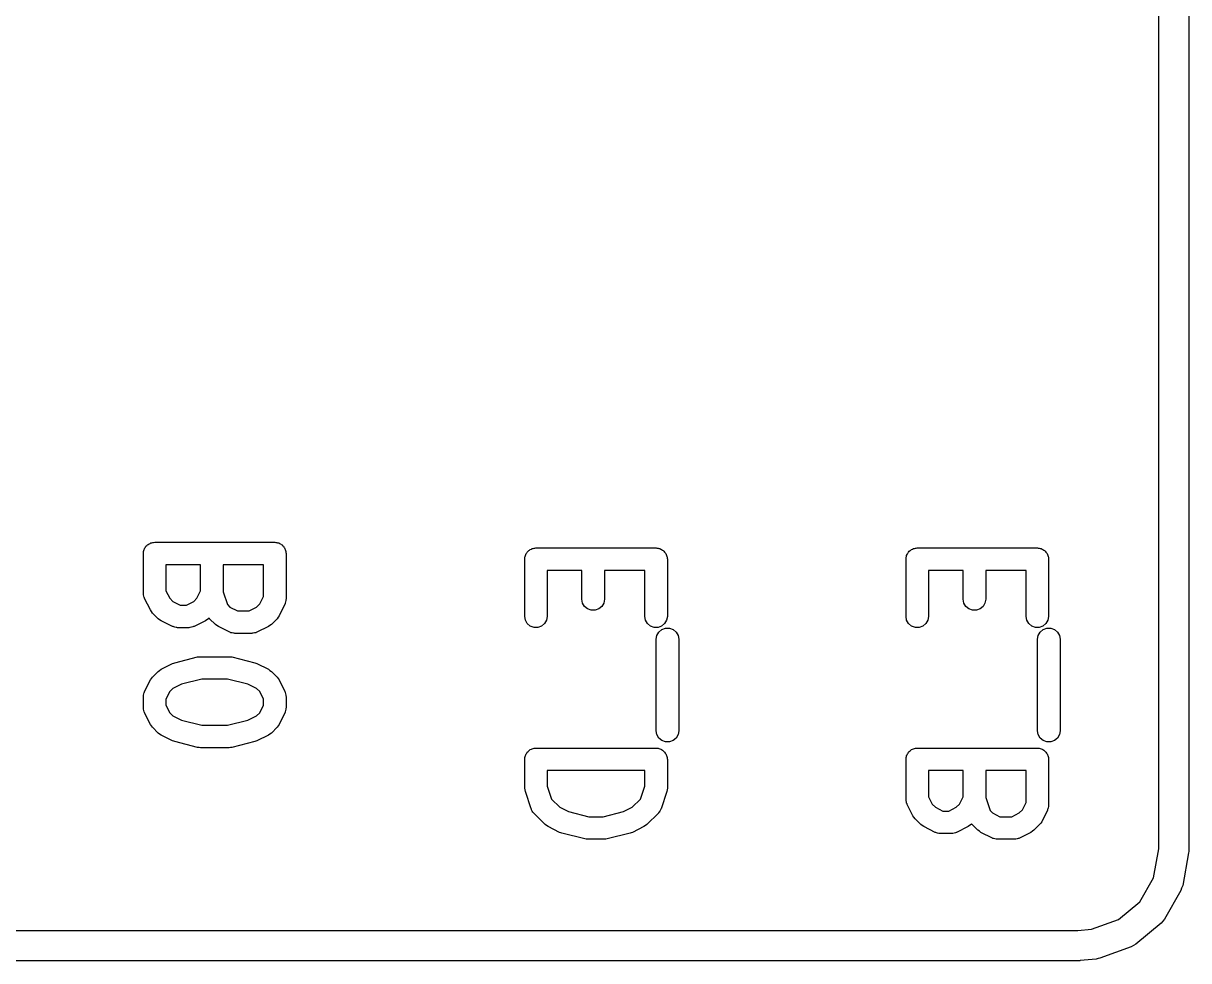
# Model space of a CAD drawing. Extents: x 105.7 to 188.1, y -135.5 to -88.6.
# Drawn here: x 163.79 to 171.55, y -135.55 to -129.3 of the extents above; entities that cross this region are included whole.
import ezdxf

# ---------------------------------------------------------------- set-up
doc = ezdxf.new("R2010")
doc.units = 0
doc.header["$MEASUREMENT"] = 0
doc.layers.add('BLACK', color=7, linetype='CONTINUOUS')

msp = doc.modelspace()

# ---------------------------------------------------------------- linework, layer by layer
at = {"layer": 'BLACK', "linetype": 'CONTINUOUS'}
for p, q in [((171.35, -134.802), (171.35, -123.956)), ((171.55, -123.943), (171.55, -134.819)), ((164.587, -132.834), (164.588, -132.827)), ((164.588, -132.821), (164.59, -132.814)), ((164.588, -132.827), (164.588, -132.821)), ((164.59, -132.814), (164.591, -132.808)), ((164.591, -132.808), (164.595, -132.802)), ((164.595, -132.802), (164.597, -132.796)), ((164.597, -132.796), (164.601, -132.791)), ((164.601, -132.791), (164.604, -132.785)), ((164.604, -132.785), (164.609, -132.781)), ((164.609, -132.781), (164.614, -132.776)), ((164.614, -132.776), (164.619, -132.773)), ((164.619, -132.773), (164.624, -132.769)), ((164.624, -132.769), (164.631, -132.766)), ((164.631, -132.766), (164.636, -132.763)), ((164.636, -132.763), (164.643, -132.762)), ((164.643, -132.762), (164.649, -132.76)), ((164.649, -132.76), (164.655, -132.76)), ((164.655, -132.76), (164.662, -132.759)), ((164.662, -132.759), (165.462, -132.759)), ((165.462, -132.759), (165.468, -132.76)), ((165.468, -132.76), (165.475, -132.76)), ((165.475, -132.76), (165.481, -132.762)), ((165.481, -132.762), (165.488, -132.763)), ((165.488, -132.763), (165.493, -132.766)), ((165.493, -132.766), (165.499, -132.769)), ((165.499, -132.769), (165.504, -132.773)), ((165.504, -132.773), (165.51, -132.776)), ((165.51, -132.776), (165.514, -132.781)), ((165.514, -132.781), (165.519, -132.785)), ((165.519, -132.785), (165.523, -132.791)), ((165.523, -132.791), (165.527, -132.796)), ((165.527, -132.796), (165.529, -132.802)), ((165.529, -132.802), (165.532, -132.808)), ((165.532, -132.808), (165.534, -132.814)), ((165.534, -132.814), (165.536, -132.821)), ((165.536, -132.821), (165.536, -132.827)), ((165.536, -132.827), (165.537, -132.834)), ((167.137, -132.834), (167.141, -132.829)), ((167.141, -132.829), (167.144, -132.824)), ((167.144, -132.824), (167.149, -132.819)), ((167.149, -132.819), (167.154, -132.814)), ((167.154, -132.814), (167.159, -132.811)), ((167.159, -132.811), (167.164, -132.807)), ((167.164, -132.807), (167.171, -132.805)), ((167.171, -132.805), (167.176, -132.801)), ((167.176, -132.801), (167.183, -132.8)), ((167.183, -132.8), (167.189, -132.798)), ((167.189, -132.798), (167.195, -132.798)), ((167.195, -132.798), (167.202, -132.797)), ((167.202, -132.797), (168.002, -132.797)), ((168.002, -132.797), (168.008, -132.798)), ((168.008, -132.798), (168.015, -132.798)), ((168.015, -132.798), (168.021, -132.8)), ((168.021, -132.8), (168.028, -132.801)), ((168.028, -132.801), (168.033, -132.805)), ((168.033, -132.805), (168.039, -132.807)), ((168.039, -132.807), (168.044, -132.811)), ((168.044, -132.811), (168.05, -132.814)), ((168.05, -132.814), (168.054, -132.819)), ((168.054, -132.819), (168.059, -132.824)), ((168.059, -132.824), (168.063, -132.829)), ((168.063, -132.829), (168.067, -132.834)), ((169.677, -132.834), (169.681, -132.829)), ((169.681, -132.829), (169.684, -132.824)), ((169.684, -132.824), (169.689, -132.819)), ((169.689, -132.819), (169.694, -132.814)), ((169.694, -132.814), (169.699, -132.811)), ((169.699, -132.811), (169.704, -132.807)), ((169.704, -132.807), (169.711, -132.805)), ((169.711, -132.805), (169.716, -132.801)), ((169.716, -132.801), (169.723, -132.8)), ((169.723, -132.8), (169.729, -132.798)), ((169.729, -132.798), (169.735, -132.798)), ((169.735, -132.798), (169.742, -132.797)), ((169.742, -132.797), (170.542, -132.797)), ((170.542, -132.797), (170.548, -132.798)), ((170.548, -132.798), (170.555, -132.798)), ((170.555, -132.798), (170.561, -132.8)), ((170.561, -132.8), (170.568, -132.801)), ((170.568, -132.801), (170.573, -132.805)), ((170.573, -132.805), (170.579, -132.807)), ((170.579, -132.807), (170.584, -132.811)), ((170.584, -132.811), (170.59, -132.814)), ((170.59, -132.814), (170.594, -132.819)), ((170.594, -132.819), (170.599, -132.824)), ((170.599, -132.824), (170.603, -132.829)), ((170.603, -132.829), (170.607, -132.834)), ((164.587, -133.1), (164.587, -132.834)), ((165.537, -132.834), (165.537, -133.138)), ((167.127, -132.872), (167.128, -132.865)), ((167.127, -133.253), (167.127, -132.872)), ((167.128, -132.859), (167.13, -132.853)), ((167.128, -132.865), (167.128, -132.859)), ((167.13, -132.853), (167.131, -132.846)), ((167.131, -132.846), (167.135, -132.84)), ((167.135, -132.84), (167.137, -132.834)), ((168.067, -132.834), (168.069, -132.84)), ((168.069, -132.84), (168.072, -132.846)), ((168.072, -132.846), (168.074, -132.853)), ((168.074, -132.853), (168.076, -132.859)), ((168.076, -132.859), (168.076, -132.865)), ((168.076, -132.865), (168.077, -132.872)), ((168.077, -132.872), (168.077, -133.253)), ((169.667, -132.872), (169.668, -132.865)), ((169.667, -133.253), (169.667, -132.872)), ((169.668, -132.859), (169.67, -132.853)), ((169.668, -132.865), (169.668, -132.859)), ((169.67, -132.853), (169.671, -132.846)), ((169.671, -132.846), (169.675, -132.84)), ((169.675, -132.84), (169.677, -132.834)), ((170.607, -132.834), (170.609, -132.84)), ((170.609, -132.84), (170.612, -132.846)), ((170.612, -132.846), (170.614, -132.853)), ((170.614, -132.853), (170.616, -132.859)), ((170.616, -132.859), (170.616, -132.865)), ((170.616, -132.865), (170.617, -132.872)), ((170.617, -132.872), (170.617, -133.253)), ((164.737, -132.909), (164.737, -133.083)), ((164.968, -132.909), (164.737, -132.909)), ((164.968, -133.083), (164.968, -132.909)), ((165.118, -132.909), (165.118, -133.088)), ((165.387, -132.909), (165.118, -132.909)), ((165.387, -133.121), (165.387, -132.909)), ((167.508, -132.947), (167.277, -132.947)), ((167.277, -132.947), (167.277, -133.253)), ((167.508, -133.138), (167.508, -132.947)), ((167.927, -132.947), (167.658, -132.947)), ((167.658, -132.947), (167.658, -133.138)), ((167.927, -133.253), (167.927, -132.947)), ((170.048, -132.947), (169.817, -132.947)), ((169.817, -132.947), (169.817, -133.253)), ((170.048, -133.138), (170.048, -132.947)), ((170.467, -132.947), (170.198, -132.947)), ((170.198, -132.947), (170.198, -133.138)), ((170.467, -133.253), (170.467, -132.947)), ((164.588, -133.105), (164.587, -133.1)), ((164.587, -133.109), (164.588, -133.105)), ((164.59, -133.117), (164.587, -133.109)), ((164.591, -133.126), (164.59, -133.117)), ((164.594, -133.13), (164.591, -133.126)), ((164.595, -133.134), (164.594, -133.13)), ((164.633, -133.21), (164.595, -133.134)), ((164.737, -133.083), (164.762, -133.132)), ((164.762, -133.132), (164.783, -133.153)), ((164.922, -133.153), (164.943, -133.132)), ((164.943, -133.132), (164.968, -133.083)), ((165.118, -133.088), (165.147, -133.174)), ((165.362, -133.17), (165.387, -133.121)), ((165.537, -133.138), (165.536, -133.143)), ((167.512, -133.164), (167.508, -133.138)), ((167.658, -133.138), (167.653, -133.164)), ((170.052, -133.164), (170.048, -133.138)), ((170.198, -133.138), (170.193, -133.164)), ((164.64, -133.22), (164.633, -133.21)), ((164.783, -133.153), (164.832, -133.178)), ((164.832, -133.178), (164.873, -133.178)), ((164.873, -133.178), (164.922, -133.153)), ((165.147, -133.174), (165.163, -133.191)), ((165.163, -133.191), (165.213, -133.216)), ((165.213, -133.216), (165.292, -133.216)), ((165.292, -133.216), (165.341, -133.191)), ((165.341, -133.191), (165.362, -133.17)), ((165.529, -133.172), (165.491, -133.248)), ((165.53, -133.168), (165.529, -133.172)), ((165.532, -133.164), (165.53, -133.168)), ((165.534, -133.155), (165.532, -133.164)), ((165.536, -133.147), (165.534, -133.155)), ((165.536, -133.143), (165.536, -133.147)), ((167.525, -133.187), (167.512, -133.164)), ((167.545, -133.203), (167.525, -133.187)), ((167.57, -133.212), (167.545, -133.203)), ((167.596, -133.212), (167.57, -133.212)), ((167.62, -133.203), (167.596, -133.212)), ((167.64, -133.187), (167.62, -133.203)), ((167.653, -133.164), (167.64, -133.187)), ((170.065, -133.187), (170.052, -133.164)), ((170.085, -133.203), (170.065, -133.187)), ((170.11, -133.212), (170.085, -133.203)), ((170.136, -133.212), (170.11, -133.212)), ((170.16, -133.203), (170.136, -133.212)), ((170.18, -133.187), (170.16, -133.203)), ((170.193, -133.164), (170.18, -133.187)), ((164.647, -133.23), (164.64, -133.22)), ((164.685, -133.268), (164.647, -133.23)), ((164.695, -133.275), (164.685, -133.268)), ((164.705, -133.282), (164.695, -133.275)), ((164.781, -133.32), (164.705, -133.282)), ((165, -133.282), (164.924, -133.32)), ((165.01, -133.275), (165, -133.282)), ((165.02, -133.268), (165.01, -133.275)), ((165.024, -133.263), (165.02, -133.268)), ((165.025, -133.264), (165.024, -133.263)), ((165.028, -133.268), (165.025, -133.264)), ((165.066, -133.306), (165.028, -133.268)), ((165.477, -133.268), (165.439, -133.306)), ((165.484, -133.258), (165.477, -133.268)), ((165.491, -133.248), (165.484, -133.258)), ((167.131, -133.278), (167.127, -133.253)), ((167.144, -133.301), (167.131, -133.278)), ((167.272, -133.278), (167.259, -133.301)), ((167.277, -133.253), (167.272, -133.278)), ((167.931, -133.278), (167.927, -133.253)), ((167.944, -133.301), (167.931, -133.278)), ((168.072, -133.278), (168.059, -133.301)), ((168.077, -133.253), (168.072, -133.278)), ((169.671, -133.278), (169.667, -133.253)), ((169.684, -133.301), (169.671, -133.278)), ((169.812, -133.278), (169.799, -133.301)), ((169.817, -133.253), (169.812, -133.278)), ((170.471, -133.278), (170.467, -133.253)), ((170.484, -133.301), (170.471, -133.278)), ((170.612, -133.278), (170.599, -133.301)), ((170.617, -133.253), (170.612, -133.278)), ((164.785, -133.321), (164.781, -133.32)), ((164.789, -133.323), (164.785, -133.321)), ((164.797, -133.325), (164.789, -133.323)), ((164.806, -133.327), (164.797, -133.325)), ((164.81, -133.327), (164.806, -133.327)), ((164.814, -133.328), (164.81, -133.327)), ((164.89, -133.328), (164.814, -133.328)), ((164.895, -133.327), (164.89, -133.328)), ((164.899, -133.327), (164.895, -133.327)), ((164.907, -133.325), (164.899, -133.327)), ((164.916, -133.323), (164.907, -133.325)), ((164.92, -133.321), (164.916, -133.323)), ((164.924, -133.32), (164.92, -133.321)), ((165.076, -133.313), (165.066, -133.306)), ((165.086, -133.32), (165.076, -133.313)), ((165.162, -133.358), (165.086, -133.32)), ((165.166, -133.359), (165.162, -133.358)), ((165.17, -133.361), (165.166, -133.359)), ((165.178, -133.363), (165.17, -133.361)), ((165.187, -133.365), (165.178, -133.363)), ((165.191, -133.365), (165.187, -133.365)), ((165.195, -133.366), (165.191, -133.365)), ((165.31, -133.366), (165.195, -133.366)), ((165.314, -133.365), (165.31, -133.366)), ((165.318, -133.365), (165.314, -133.365)), ((165.327, -133.363), (165.318, -133.365)), ((165.335, -133.361), (165.327, -133.363)), ((165.339, -133.359), (165.335, -133.361)), ((165.343, -133.358), (165.339, -133.359)), ((165.419, -133.32), (165.343, -133.358)), ((165.429, -133.313), (165.419, -133.32)), ((165.439, -133.306), (165.429, -133.313)), ((167.164, -133.318), (167.144, -133.301)), ((167.189, -133.327), (167.164, -133.318)), ((167.215, -133.327), (167.189, -133.327)), ((167.239, -133.318), (167.215, -133.327)), ((167.259, -133.301), (167.239, -133.318)), ((167.964, -133.318), (167.944, -133.301)), ((167.989, -133.327), (167.964, -133.318)), ((168.015, -133.327), (167.989, -133.327)), ((168.008, -133.379), (168.021, -133.357)), ((168.039, -133.318), (168.015, -133.327)), ((168.021, -133.357), (168.041, -133.34)), ((168.059, -133.301), (168.039, -133.318)), ((168.041, -133.34), (168.065, -133.331)), ((168.065, -133.331), (168.091, -133.331)), ((168.091, -133.331), (168.116, -133.34)), ((168.116, -133.34), (168.136, -133.357)), ((168.136, -133.357), (168.149, -133.379)), ((169.704, -133.318), (169.684, -133.301)), ((169.729, -133.327), (169.704, -133.318)), ((169.755, -133.327), (169.729, -133.327)), ((169.779, -133.318), (169.755, -133.327)), ((169.799, -133.301), (169.779, -133.318)), ((170.504, -133.318), (170.484, -133.301)), ((170.529, -133.327), (170.504, -133.318)), ((170.555, -133.327), (170.529, -133.327)), ((170.548, -133.379), (170.561, -133.357)), ((170.579, -133.318), (170.555, -133.327)), ((170.561, -133.357), (170.581, -133.34)), ((170.599, -133.301), (170.579, -133.318)), ((170.581, -133.34), (170.605, -133.331)), ((170.605, -133.331), (170.631, -133.331)), ((170.631, -133.331), (170.656, -133.34)), ((170.656, -133.34), (170.676, -133.357)), ((170.676, -133.357), (170.689, -133.379)), ((168.003, -133.405), (168.008, -133.379)), ((168.003, -134.015), (168.003, -133.405)), ((168.149, -133.379), (168.153, -133.405)), ((168.153, -133.405), (168.153, -134.015)), ((170.543, -133.405), (170.548, -133.379)), ((170.543, -134.015), (170.543, -133.405)), ((170.689, -133.379), (170.693, -133.405)), ((170.693, -133.405), (170.693, -134.015)), ((164.796, -133.561), (164.948, -133.523)), ((164.948, -133.523), (164.958, -133.522)), ((164.958, -133.522), (164.967, -133.521)), ((164.967, -133.521), (165.157, -133.521)), ((165.157, -133.521), (165.166, -133.522)), ((165.166, -133.522), (165.175, -133.523)), ((165.175, -133.523), (165.328, -133.561)), ((164.695, -133.612), (164.705, -133.605)), ((164.705, -133.605), (164.781, -133.567)), ((164.781, -133.567), (164.789, -133.564)), ((164.789, -133.564), (164.796, -133.561)), ((165.328, -133.561), (165.335, -133.564)), ((165.335, -133.564), (165.343, -133.567)), ((165.343, -133.567), (165.419, -133.605)), ((165.419, -133.605), (165.429, -133.612)), ((164.595, -133.752), (164.633, -133.676)), ((164.633, -133.676), (164.64, -133.667)), ((164.64, -133.667), (164.647, -133.657)), ((164.647, -133.657), (164.685, -133.619)), ((164.685, -133.619), (164.695, -133.612)), ((164.976, -133.671), (164.84, -133.704)), ((165.148, -133.671), (164.976, -133.671)), ((165.283, -133.704), (165.148, -133.671)), ((165.429, -133.612), (165.439, -133.619)), ((165.439, -133.619), (165.477, -133.657)), ((165.477, -133.657), (165.484, -133.667)), ((165.484, -133.667), (165.491, -133.676)), ((165.491, -133.676), (165.529, -133.752)), ((164.59, -133.769), (164.591, -133.76)), ((164.591, -133.76), (164.594, -133.757)), ((164.594, -133.757), (164.595, -133.752)), ((164.762, -133.754), (164.737, -133.804)), ((164.783, -133.733), (164.762, -133.754)), ((164.84, -133.704), (164.783, -133.733)), ((165.341, -133.733), (165.283, -133.704)), ((165.362, -133.754), (165.341, -133.733)), ((165.387, -133.804), (165.362, -133.754)), ((165.529, -133.752), (165.53, -133.757)), ((165.53, -133.757), (165.532, -133.76)), ((165.532, -133.76), (165.534, -133.769)), ((164.587, -133.777), (164.59, -133.769)), ((164.588, -133.782), (164.587, -133.777)), ((164.587, -133.786), (164.588, -133.782)), ((164.587, -133.862), (164.587, -133.786)), ((164.737, -133.804), (164.737, -133.845)), ((165.387, -133.845), (165.387, -133.804)), ((165.534, -133.769), (165.536, -133.777)), ((165.536, -133.777), (165.536, -133.782)), ((165.536, -133.782), (165.537, -133.786)), ((165.537, -133.786), (165.537, -133.862)), ((164.588, -133.866), (164.587, -133.862)), ((164.587, -133.871), (164.588, -133.866)), ((164.59, -133.879), (164.587, -133.871)), ((164.591, -133.888), (164.59, -133.879)), ((164.594, -133.892), (164.591, -133.888)), ((164.595, -133.896), (164.594, -133.892)), ((164.633, -133.972), (164.595, -133.896)), ((164.737, -133.845), (164.762, -133.894)), ((164.762, -133.894), (164.783, -133.915)), ((164.783, -133.915), (164.84, -133.944)), ((165.283, -133.944), (165.341, -133.915)), ((165.341, -133.915), (165.362, -133.894)), ((165.362, -133.894), (165.387, -133.845)), ((165.529, -133.896), (165.491, -133.972)), ((165.53, -133.892), (165.529, -133.896)), ((165.532, -133.888), (165.53, -133.892)), ((165.534, -133.879), (165.532, -133.888)), ((165.536, -133.871), (165.534, -133.879)), ((165.537, -133.862), (165.536, -133.866)), ((165.536, -133.866), (165.536, -133.871)), ((164.64, -133.982), (164.633, -133.972)), ((164.647, -133.991), (164.64, -133.982)), ((164.685, -134.03), (164.647, -133.991)), ((164.84, -133.944), (164.976, -133.978)), ((164.976, -133.978), (165.148, -133.978)), ((165.148, -133.978), (165.283, -133.944)), ((165.477, -133.991), (165.439, -134.03)), ((165.484, -133.982), (165.477, -133.991)), ((165.491, -133.972), (165.484, -133.982)), ((164.695, -134.036), (164.685, -134.03)), ((164.705, -134.044), (164.695, -134.036)), ((164.781, -134.082), (164.705, -134.044)), ((165.419, -134.044), (165.343, -134.082)), ((165.429, -134.036), (165.419, -134.044)), ((165.439, -134.03), (165.429, -134.036)), ((168.008, -134.04), (168.003, -134.015)), ((168.021, -134.063), (168.008, -134.04)), ((168.041, -134.08), (168.021, -134.063)), ((168.136, -134.063), (168.116, -134.08)), ((168.149, -134.04), (168.136, -134.063)), ((168.153, -134.015), (168.149, -134.04)), ((170.548, -134.04), (170.543, -134.015)), ((170.561, -134.063), (170.548, -134.04)), ((170.581, -134.08), (170.561, -134.063)), ((170.676, -134.063), (170.656, -134.08)), ((170.689, -134.04), (170.676, -134.063)), ((170.693, -134.015), (170.689, -134.04)), ((164.789, -134.084), (164.781, -134.082)), ((164.796, -134.087), (164.789, -134.084)), ((164.948, -134.125), (164.796, -134.087)), ((164.958, -134.126), (164.948, -134.125)), ((164.967, -134.128), (164.958, -134.126)), ((165.157, -134.128), (164.967, -134.128)), ((165.166, -134.126), (165.157, -134.128)), ((165.175, -134.125), (165.166, -134.126)), ((165.328, -134.087), (165.175, -134.125)), ((165.335, -134.084), (165.328, -134.087)), ((165.343, -134.082), (165.335, -134.084)), ((167.149, -134.153), (167.154, -134.148)), ((167.154, -134.148), (167.159, -134.144)), ((167.159, -134.144), (167.164, -134.14)), ((167.164, -134.14), (167.171, -134.138)), ((167.171, -134.138), (167.176, -134.135)), ((167.176, -134.135), (167.183, -134.133)), ((167.183, -134.133), (167.189, -134.131)), ((167.189, -134.131), (167.195, -134.131)), ((167.195, -134.131), (167.202, -134.13)), ((167.202, -134.13), (168.002, -134.13)), ((168.002, -134.13), (168.008, -134.131)), ((168.008, -134.131), (168.015, -134.131)), ((168.015, -134.131), (168.021, -134.133)), ((168.021, -134.133), (168.028, -134.135)), ((168.028, -134.135), (168.033, -134.138)), ((168.033, -134.138), (168.039, -134.14)), ((168.039, -134.14), (168.044, -134.144)), ((168.065, -134.088), (168.041, -134.08)), ((168.044, -134.144), (168.05, -134.148)), ((168.05, -134.148), (168.054, -134.153)), ((168.091, -134.088), (168.065, -134.088)), ((168.116, -134.08), (168.091, -134.088)), ((169.689, -134.153), (169.694, -134.148)), ((169.694, -134.148), (169.699, -134.144)), ((169.699, -134.144), (169.704, -134.14)), ((169.704, -134.14), (169.711, -134.138)), ((169.711, -134.138), (169.716, -134.135)), ((169.716, -134.135), (169.723, -134.133)), ((169.723, -134.133), (169.729, -134.131)), ((169.729, -134.131), (169.735, -134.131)), ((169.735, -134.131), (169.742, -134.13)), ((169.742, -134.13), (170.542, -134.13)), ((170.542, -134.13), (170.548, -134.131)), ((170.548, -134.131), (170.555, -134.131)), ((170.555, -134.131), (170.561, -134.133)), ((170.561, -134.133), (170.568, -134.135)), ((170.568, -134.135), (170.573, -134.138)), ((170.573, -134.138), (170.579, -134.14)), ((170.579, -134.14), (170.584, -134.144)), ((170.605, -134.088), (170.581, -134.08)), ((170.584, -134.144), (170.59, -134.148)), ((170.59, -134.148), (170.594, -134.153)), ((170.631, -134.088), (170.605, -134.088)), ((170.656, -134.08), (170.631, -134.088)), ((167.127, -134.205), (167.128, -134.199)), ((167.127, -134.396), (167.127, -134.205)), ((167.128, -134.192), (167.13, -134.186)), ((167.128, -134.199), (167.128, -134.192)), ((167.13, -134.186), (167.131, -134.179)), ((167.131, -134.179), (167.135, -134.174)), ((167.135, -134.174), (167.137, -134.168)), ((167.137, -134.168), (167.141, -134.163)), ((167.141, -134.163), (167.144, -134.157)), ((167.144, -134.157), (167.149, -134.153)), ((168.054, -134.153), (168.059, -134.157)), ((168.059, -134.157), (168.063, -134.163)), ((168.063, -134.163), (168.067, -134.168)), ((168.067, -134.168), (168.069, -134.174)), ((168.069, -134.174), (168.072, -134.179)), ((168.072, -134.179), (168.074, -134.186)), ((168.074, -134.186), (168.076, -134.192)), ((168.076, -134.192), (168.076, -134.199)), ((168.076, -134.199), (168.077, -134.205)), ((168.077, -134.205), (168.077, -134.396)), ((169.667, -134.205), (169.668, -134.199)), ((169.667, -134.472), (169.667, -134.205)), ((169.668, -134.192), (169.67, -134.186)), ((169.668, -134.199), (169.668, -134.192)), ((169.67, -134.186), (169.671, -134.179)), ((169.671, -134.179), (169.675, -134.174)), ((169.675, -134.174), (169.677, -134.168)), ((169.677, -134.168), (169.681, -134.163)), ((169.681, -134.163), (169.684, -134.157)), ((169.684, -134.157), (169.689, -134.153)), ((170.594, -134.153), (170.599, -134.157)), ((170.599, -134.157), (170.603, -134.163)), ((170.603, -134.163), (170.607, -134.168)), ((170.607, -134.168), (170.609, -134.174)), ((170.609, -134.174), (170.612, -134.179)), ((170.612, -134.179), (170.614, -134.186)), ((170.614, -134.186), (170.616, -134.192)), ((170.616, -134.192), (170.616, -134.199)), ((170.616, -134.199), (170.617, -134.205)), ((170.617, -134.205), (170.617, -134.51)), ((167.277, -134.28), (167.277, -134.383)), ((167.927, -134.28), (167.277, -134.28)), ((167.927, -134.383), (167.927, -134.28)), ((169.817, -134.28), (169.817, -134.454)), ((170.048, -134.28), (169.817, -134.28)), ((170.048, -134.454), (170.048, -134.28)), ((170.198, -134.28), (170.198, -134.46)), ((170.467, -134.28), (170.198, -134.28)), ((170.467, -134.492), (170.467, -134.28)), ((167.277, -134.383), (167.306, -134.469)), ((167.898, -134.469), (167.927, -134.383)), ((167.129, -134.407), (167.127, -134.396)), ((167.131, -134.419), (167.129, -134.407)), ((167.169, -134.534), (167.131, -134.419)), ((168.073, -134.419), (168.035, -134.534)), ((168.075, -134.407), (168.073, -134.419)), ((168.077, -134.396), (168.075, -134.407)), ((169.817, -134.454), (169.842, -134.504)), ((170.023, -134.504), (170.048, -134.454)), ((170.198, -134.46), (170.227, -134.546)), ((167.171, -134.537), (167.169, -134.534)), ((167.172, -134.542), (167.171, -134.537)), ((167.306, -134.469), (167.361, -134.524)), ((167.361, -134.524), (167.419, -134.553)), ((167.785, -134.553), (167.843, -134.524)), ((167.843, -134.524), (167.898, -134.469)), ((168.033, -134.537), (168.032, -134.542)), ((168.035, -134.534), (168.033, -134.537)), ((169.668, -134.476), (169.667, -134.472)), ((169.667, -134.48), (169.668, -134.476)), ((169.67, -134.489), (169.667, -134.48)), ((169.671, -134.497), (169.67, -134.489)), ((169.674, -134.501), (169.671, -134.497)), ((169.675, -134.505), (169.674, -134.501)), ((169.713, -134.581), (169.675, -134.505)), ((169.842, -134.504), (169.863, -134.524)), ((169.863, -134.524), (169.912, -134.549)), ((169.953, -134.549), (170.002, -134.524)), ((170.002, -134.524), (170.023, -134.504)), ((170.442, -134.542), (170.467, -134.492)), ((170.612, -134.535), (170.61, -134.539)), ((170.614, -134.527), (170.612, -134.535)), ((170.616, -134.518), (170.614, -134.527)), ((170.617, -134.51), (170.616, -134.514)), ((170.616, -134.514), (170.616, -134.518)), ((167.177, -134.549), (167.172, -134.542)), ((167.181, -134.556), (167.177, -134.549)), ((167.184, -134.559), (167.181, -134.556)), ((167.187, -134.563), (167.184, -134.559)), ((167.263, -134.639), (167.187, -134.563)), ((167.419, -134.553), (167.554, -134.587)), ((167.554, -134.587), (167.65, -134.587)), ((167.65, -134.587), (167.785, -134.553)), ((168.017, -134.563), (167.941, -134.639)), ((168.019, -134.559), (168.017, -134.563)), ((168.023, -134.556), (168.019, -134.559)), ((168.027, -134.549), (168.023, -134.556)), ((168.032, -134.542), (168.027, -134.549)), ((169.72, -134.591), (169.713, -134.581)), ((169.727, -134.601), (169.72, -134.591)), ((169.765, -134.639), (169.727, -134.601)), ((169.912, -134.549), (169.953, -134.549)), ((170.227, -134.546), (170.243, -134.562)), ((170.243, -134.562), (170.293, -134.587)), ((170.293, -134.587), (170.372, -134.587)), ((170.372, -134.587), (170.421, -134.562)), ((170.421, -134.562), (170.442, -134.542)), ((170.609, -134.543), (170.571, -134.62)), ((170.61, -134.539), (170.609, -134.543)), ((167.273, -134.646), (167.263, -134.639)), ((167.283, -134.653), (167.273, -134.646)), ((167.359, -134.691), (167.283, -134.653)), ((167.367, -134.694), (167.359, -134.691)), ((167.845, -134.691), (167.837, -134.694)), ((167.921, -134.653), (167.845, -134.691)), ((167.931, -134.646), (167.921, -134.653)), ((167.941, -134.639), (167.931, -134.646)), ((169.775, -134.646), (169.765, -134.639)), ((169.785, -134.653), (169.775, -134.646)), ((169.861, -134.691), (169.785, -134.653)), ((169.865, -134.692), (169.861, -134.691)), ((169.869, -134.695), (169.865, -134.692)), ((170, -134.692), (169.996, -134.695)), ((170.004, -134.691), (170, -134.692)), ((170.08, -134.653), (170.004, -134.691)), ((170.09, -134.646), (170.08, -134.653)), ((170.1, -134.639), (170.09, -134.646)), ((170.104, -134.634), (170.1, -134.639)), ((170.105, -134.636), (170.104, -134.634)), ((170.108, -134.639), (170.105, -134.636)), ((170.146, -134.677), (170.108, -134.639)), ((170.156, -134.684), (170.146, -134.677)), ((170.166, -134.691), (170.156, -134.684)), ((170.242, -134.729), (170.166, -134.691)), ((170.499, -134.691), (170.423, -134.729)), ((170.509, -134.684), (170.499, -134.691)), ((170.519, -134.677), (170.509, -134.684)), ((170.557, -134.639), (170.519, -134.677)), ((170.564, -134.629), (170.557, -134.639)), ((170.571, -134.62), (170.564, -134.629)), ((167.374, -134.697), (167.367, -134.694)), ((167.527, -134.735), (167.374, -134.697)), ((167.536, -134.736), (167.527, -134.735)), ((167.545, -134.737), (167.536, -134.736)), ((167.659, -134.737), (167.545, -134.737)), ((167.668, -134.736), (167.659, -134.737)), ((167.677, -134.735), (167.668, -134.736)), ((167.83, -134.697), (167.677, -134.735)), ((167.837, -134.694), (167.83, -134.697)), ((169.877, -134.696), (169.869, -134.695)), ((169.886, -134.699), (169.877, -134.696)), ((169.89, -134.698), (169.886, -134.699)), ((169.894, -134.699), (169.89, -134.698)), ((169.97, -134.699), (169.894, -134.699)), ((169.975, -134.698), (169.97, -134.699)), ((169.979, -134.699), (169.975, -134.698)), ((169.987, -134.696), (169.979, -134.699)), ((169.996, -134.695), (169.987, -134.696)), ((170.246, -134.731), (170.242, -134.729)), ((170.25, -134.733), (170.246, -134.731)), ((170.258, -134.734), (170.25, -134.733)), ((170.267, -134.737), (170.258, -134.734)), ((170.271, -134.736), (170.267, -134.737)), ((170.275, -134.737), (170.271, -134.736)), ((170.39, -134.737), (170.275, -134.737)), ((170.394, -134.736), (170.39, -134.737)), ((170.398, -134.737), (170.394, -134.736)), ((170.407, -134.734), (170.398, -134.737)), ((170.415, -134.733), (170.407, -134.734)), ((170.419, -134.731), (170.415, -134.733)), ((170.423, -134.729), (170.419, -134.731)), ((171.316, -134.993), (171.35, -134.802)), ((171.548, -134.828), (171.51, -135.045)), ((171.55, -134.819), (171.548, -134.828)), ((171.548, -134.828), (171.548, -134.828)), ((171.224, -135.153), (171.316, -134.993)), ((171.498, -135.078), (171.388, -135.269)), ((171.503, -135.064), (171.498, -135.078)), ((171.51, -135.045), (171.503, -135.064)), ((171.082, -135.272), (171.224, -135.153)), ((170.903, -135.337), (171.082, -135.272)), ((171.366, -135.295), (171.197, -135.437)), ((171.388, -135.269), (171.366, -135.295)), ((159.394, -135.345), (170.811, -135.345)), ((170.811, -135.345), (170.903, -135.337)), ((171.167, -135.454), (170.959, -135.53)), ((171.197, -135.437), (171.167, -135.454)), ((170.824, -135.546), (159.376, -135.546)), ((170.828, -135.545), (170.824, -135.546)), ((170.934, -135.535), (170.828, -135.545)), ((170.947, -135.532), (170.934, -135.535)), ((170.959, -135.53), (170.947, -135.532))]:
    msp.add_line(p, q, dxfattribs=at)

doc.saveas('drawing.dxf')
